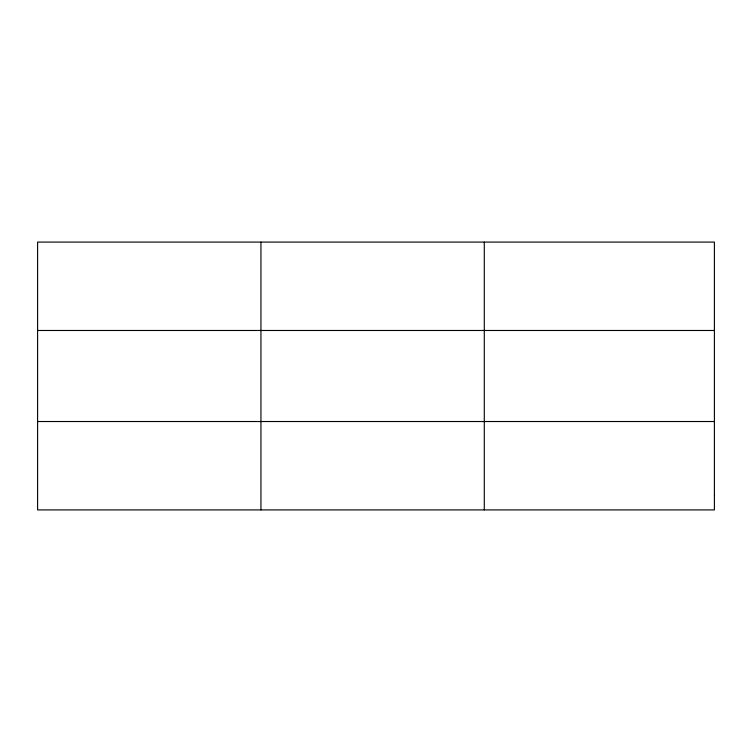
<?xml version="1.0" encoding="UTF-8"?>
<svg xmlns="http://www.w3.org/2000/svg" width="752" height="752" viewBox="0 0 752 752"><rect width="100%" height="100%" fill="white"/><g stroke="black" fill="none" stroke-linecap="round" stroke-linejoin="round"><path stroke-width="1.13" d="M260.944 242.097L260.944 509.912M484.288 242.097L484.288 509.912M37.6 330.476L714.4 330.476M37.6 421.524L714.4 421.524M714.4 495.173L714.4 509.912L37.6 509.912L37.6 242.097L714.4 242.088L714.4 495.173"/></g></svg>
